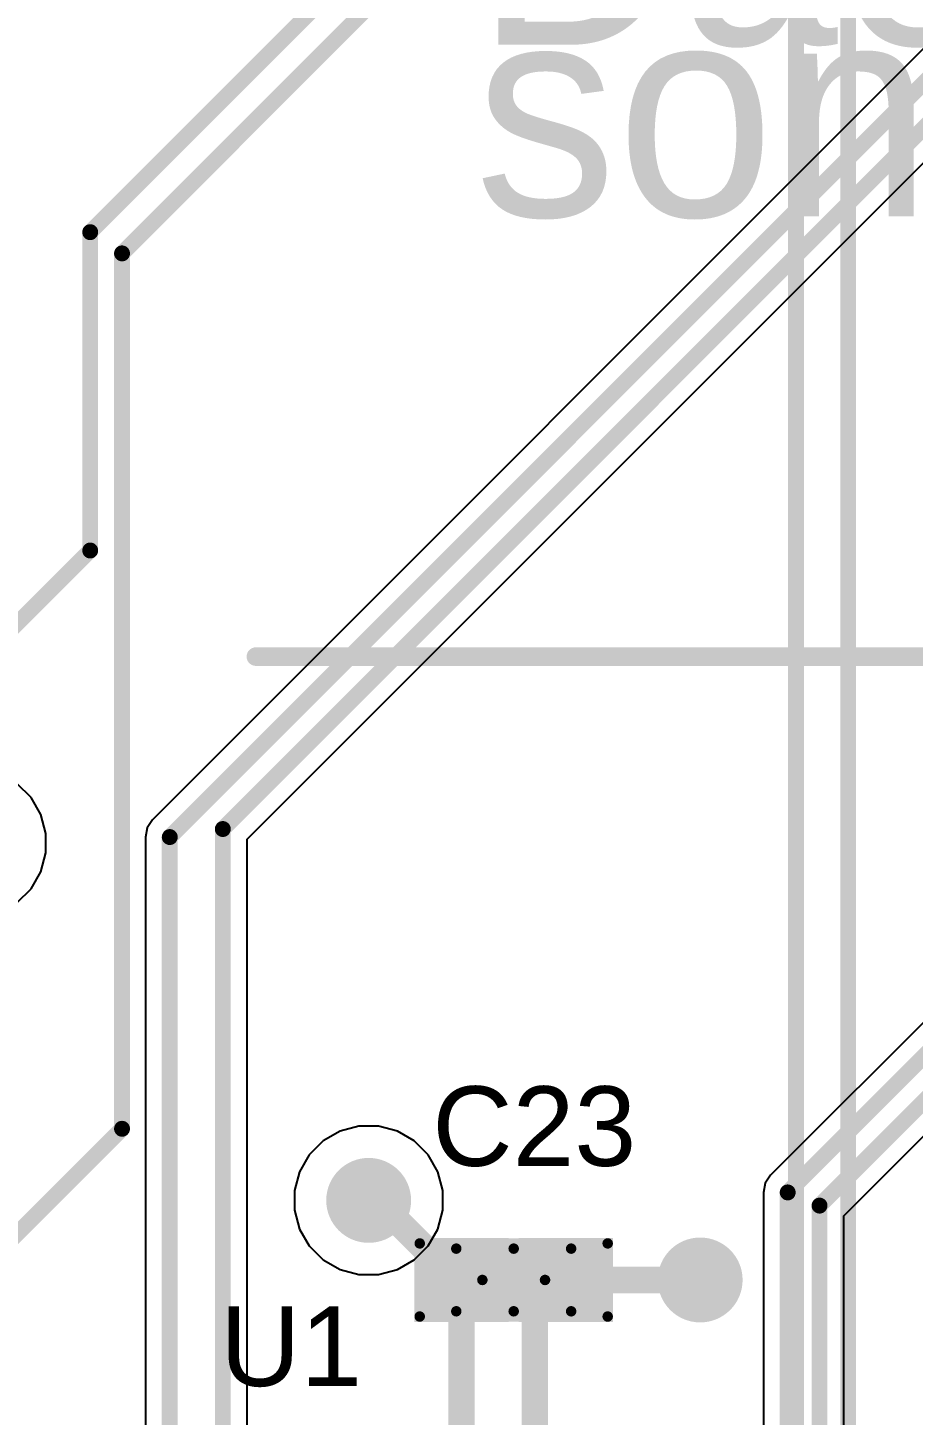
# Model space of a CAD drawing. Header units: millimetres. Extents: x -0.02 to 3.95, y -0.02 to 3.95.
# Drawn here: x 0.646 to 0.98, y 2.469 to 2.992 of the extents above; entities that cross this region are included whole.
import ezdxf

# ---------------------------------------------------------------- set-up
doc = ezdxf.new("R2010")
doc.units = ezdxf.units.MM
doc.header["$MEASUREMENT"] = 0
for name, color, linetype in [('BottomLayer', 5, 'Continuous'), ('BottomOverlay', 54, 'Continuous'), ('InternalPlane1', 76, 'Continuous'), ('InternalPlane2', 16, 'Continuous'), ('Mechanical13', 56, 'Continuous'), ('Mechanical15', 56, 'Continuous'), ('TopLayer', 1, 'Continuous'), ('TopOverlay', 2, 'Continuous'), ('TopPaste', 8, 'Continuous'), ('TopSolder', 216, 'Continuous'), ('ViaHoleLayer', 16, 'Continuous')]:
    doc.layers.add(name, color=color, linetype=linetype)
doc.styles.add('Arial', font='', dxfattribs={"height": 0.2})
doc.styles.add('SciFly', font='', dxfattribs={"height": 0.2})
doc.styles.get('Arial').set_extended_font_data('Arial')
doc.styles.get('SciFly').set_extended_font_data('SciFly')

# ---------------------------------------------------------------- blocks, each defined once
blk = doc.blocks.new('SMTU2032_LF_B_52')
at = {"layer": 'BottomOverlay', "const_width": 0.007}
blk.add_lwpolyline([(0.84, 0.315), (0.31, 0.315)], dxfattribs=at)
at = {"layer": 'BottomOverlay', "const_width": 0.0035}
blk.add_lwpolyline([(0.83825, 0.315, 1), (0.84175, 0.315, 1)], format="xyb", close=True, dxfattribs=at)
blk = doc.blocks.new('0402_93')
at = {"layer": 'TopLayer'}
for points in [[(-0.031496, -0.0098424), (-0.031496, 0.0098426), (-0.007874, 0.0098426), (-0.007874, -0.0098424)], [(0.0078741, -0.0098424), (0.0078741, 0.0098426), (0.0314961, 0.0098426), (0.0314961, -0.0098424)]]:
    blk.add_hatch(color=1, dxfattribs=at).paths.add_polyline_path(points)
at = {"layer": 'TopPaste'}
for points in [[(-0.031496, -0.0098424), (-0.031496, 0.0098426), (-0.007874, 0.0098426), (-0.007874, -0.0098424)], [(0.0078741, -0.0098424), (0.0078741, 0.0098426), (0.0314961, 0.0098426), (0.0314961, -0.0098424)]]:
    blk.add_hatch(color=8, dxfattribs=at).paths.add_polyline_path(points)
at = {"layer": 'TopSolder'}
for points in [[(-0.037496, -0.0158424), (-0.037496, 0.0158426), (-0.001874, 0.0158426), (-0.001874, -0.0158424)], [(0.0018741, -0.0158424), (0.0018741, 0.0158426), (0.0374961, 0.0158426), (0.0374961, -0.0158424)]]:
    blk.add_hatch(color=216, dxfattribs=at).paths.add_polyline_path(points)
at = {"layer": 'Mechanical13', "const_width": 0.003937}
for points in [[(-0.0216535, 0.0118111), (0.0216536, 0.0118111)], [(-0.0216535, -0.0118109), (-0.0216535, 0.0118111)], [(0.0216536, -0.0118109), (0.0216536, 0.0118111)], [(-0.0216535, -0.0118109), (0.0216536, -0.0118109)]]:
    blk.add_lwpolyline(points, dxfattribs=at)
at = {"layer": 'Mechanical13', "const_width": 0.0019685}
for points in [[(-0.0226377, 0.0118111, 1), (-0.0206693, 0.0118111, 1)], [(-0.0226377, 0.0118111, 1), (-0.0206693, 0.0118111, 1)], [(0.0206694, 0.0118111, 1), (0.0226378, 0.0118111, 1)], [(0.0206694, 0.0118111, 1), (0.0226378, 0.0118111, 1)], [(-0.0226377, -0.0118109, 1), (-0.0206693, -0.0118109, 1)], [(-0.0226377, -0.0118109, 1), (-0.0206693, -0.0118109, 1)], [(0.0206694, -0.0118109, 1), (0.0226378, -0.0118109, 1)], [(0.0206694, -0.0118109, 1), (0.0226378, -0.0118109, 1)]]:
    blk.add_lwpolyline(points, format="xyb", close=True, dxfattribs=at)
at = {"layer": 'Mechanical15', "const_width": 0.003937}
for points in [[(-0.035433, 0.0137796), (0.0354331, 0.0137796)], [(-0.035433, -0.0137794), (-0.035433, 0.0137796)], [(0.0354331, -0.0137794), (0.0354331, 0.0137796)], [(0, -0.0118109), (0, 0.0118111)], [(-0.011811, 1e-07), (0.0118111, 1e-07)], [(-0.035433, -0.0137794), (0.0354331, -0.0137794)]]:
    blk.add_lwpolyline(points, dxfattribs=at)
at = {"layer": 'Mechanical15', "const_width": 0.0019685}
for points in [[(-0.0364172, 0.0137796, 1), (-0.0344488, 0.0137796, 1)], [(-0.0364172, 0.0137796, 1), (-0.0344488, 0.0137796, 1)], [(0.0344489, 0.0137796, 1), (0.0364173, 0.0137796, 1)], [(0.0344489, 0.0137796, 1), (0.0364173, 0.0137796, 1)], [(-0.0009842, 0.0118111, 1), (0.0009842, 0.0118111, 1)], [(-0.0127952, 1e-07, 1), (-0.0108268, 1e-07, 1)], [(0.0108269, 1e-07, 1), (0.0127953, 1e-07, 1)], [(-0.0009842, -0.0118109, 1), (0.0009842, -0.0118109, 1)], [(-0.0364172, -0.0137794, 1), (-0.0344488, -0.0137794, 1)], [(-0.0364172, -0.0137794, 1), (-0.0344488, -0.0137794, 1)], [(0.0344489, -0.0137794, 1), (0.0364173, -0.0137794, 1)], [(0.0344489, -0.0137794, 1), (0.0364173, -0.0137794, 1)]]:
    blk.add_lwpolyline(points, format="xyb", close=True, dxfattribs=at)

msp = doc.modelspace()

# ---------------------------------------------------------------- hatches: boundary and pattern name
at = {"layer": 'BottomLayer'}
h = msp.add_hatch(color=5, dxfattribs=at)
edge = h.paths.add_edge_path()
edge.add_arc((0.775, 2.55), 0.016, 0, 360)
h = msp.add_hatch(color=5, dxfattribs=at)
edge = h.paths.add_edge_path()
edge.add_arc((0.9, 2.52), 0.016, 0, 360)
at = {"layer": 'InternalPlane1'}
h = msp.add_hatch(color=76, dxfattribs=at)
edge = h.paths.add_edge_path()
edge.add_arc((0.775, 2.55), 0.0158425, 0, 360)
at = {"layer": 'InternalPlane2'}
h = msp.add_hatch(color=16, dxfattribs=at)
edge = h.paths.add_edge_path()
edge.add_arc((0.9, 2.52), 0.0158425, 0, 360)
at = {"layer": 'TopLayer'}
h = msp.add_hatch(color=1, dxfattribs=at)
edge = h.paths.add_edge_path()
edge.add_arc((0.775, 2.55), 0.016, 0, 360)
h = msp.add_hatch(color=1, dxfattribs=at)
edge = h.paths.add_edge_path()
edge.add_arc((0.9, 2.52), 0.016, 0, 360)
at = {"layer": 'ViaHoleLayer'}
h = msp.add_hatch(color=16, dxfattribs=at)
edge = h.paths.add_edge_path()
edge.add_arc((0.775, 2.55), 0.0098425, 0, 360)
h = msp.add_hatch(color=16, dxfattribs=at)
edge = h.paths.add_edge_path()
edge.add_arc((0.9, 2.52), 0.0098425, 0, 360)

# ---------------------------------------------------------------- linework, layer by layer
at = {"layer": 'BottomLayer'}
for p, q in [((1.3608237, 3.3607714), (0.6935114, 2.6934591)), ((0.7291763, 2.6861991), (1.3884886, 3.3455114)), ((1.3135113, 2.9464886), (0.9265114, 2.5594886)), ((0.9541763, 2.5442286), (1.3287714, 2.9188237)), ((0.6477206, 2.7018774), (0.6425074, 2.7070906)), ((0.6514068, 2.6954926), (0.6477206, 2.7018774)), ((0.653315, 2.6883713), (0.6514068, 2.6954926)), ((0.6915222, 2.6904821), (0.6908237, 2.6869705)), ((0.6935114, 2.6934591), (0.6915222, 2.6904821)), ((0.653315, 2.6809987), (0.653315, 2.6883713)), ((0.6908237, 2.6869705), (0.6908237, 2.4513009)), ((0.7291763, 2.305), (0.7291763, 2.6861991)), ((0.6514068, 2.6738774), (0.653315, 2.6809987)), ((0.6477206, 2.6674926), (0.6514068, 2.6738774)), ((0.6425074, 2.6622794), (0.6477206, 2.6674926)), ((0.7641924, 2.5760918), (0.7578076, 2.5724056)), ((0.7713137, 2.578), (0.7641924, 2.5760918)), ((0.7786863, 2.578), (0.7713137, 2.578)), ((0.7858076, 2.5760918), (0.7786863, 2.578)), ((0.7921924, 2.5724056), (0.7858076, 2.5760918)), ((0.7578076, 2.5724056), (0.7525944, 2.5671924)), ((0.7974056, 2.5671924), (0.7921924, 2.5724056)), ((0.7525944, 2.5671924), (0.7489082, 2.5608076)), ((0.8010918, 2.5608076), (0.7974056, 2.5671924)), ((0.7489082, 2.5608076), (0.747, 2.5536863)), ((0.803, 2.5536863), (0.8010918, 2.5608076)), ((0.9265114, 2.5594886), (0.9245222, 2.5565116)), ((0.747, 2.5536863), (0.747, 2.5463137)), ((0.803, 2.5463137), (0.803, 2.5536863)), ((0.9245222, 2.5565116), (0.9238237, 2.553)), ((0.9238237, 2.553), (0.9238237, 2.167)), ((0.747, 2.5463137), (0.7489082, 2.5391924)), ((0.8010918, 2.5391924), (0.803, 2.5463137)), ((0.9541763, 2.2238009), (0.9541763, 2.5442286)), ((0.7489082, 2.5391924), (0.7525944, 2.5328076)), ((0.7974056, 2.5328076), (0.8010918, 2.5391924)), ((0.7525944, 2.5328076), (0.7578076, 2.5275944)), ((0.7921924, 2.5275944), (0.7974056, 2.5328076)), ((0.7578076, 2.5275944), (0.7641924, 2.5239082)), ((0.7858076, 2.5239082), (0.7921924, 2.5275944)), ((0.7641924, 2.5239082), (0.7713137, 2.522)), ((0.7713137, 2.522), (0.7786863, 2.522)), ((0.7786863, 2.522), (0.7858076, 2.5239082))]:
    msp.add_line(p, q, dxfattribs=at)
at = {"layer": 'BottomLayer', "const_width": 0.006}
for points in [[(0.7, 2.6869705), (1.37, 3.3569705)], [(0.72, 2.69), (1.382, 3.352)], [(0.933, 2.553), (1.32, 2.94)], [(0.945, 2.5480295), (1.3249705, 2.928)], [(0.7, 2.4474999), (0.7, 2.6869705)], [(0.72, 2.305), (0.72, 2.69)], [(0.933, 2.167), (0.933, 2.553)], [(0.945, 2.22), (0.945, 2.5480295)]]:
    msp.add_lwpolyline(points, dxfattribs=at)
at = {"layer": 'BottomLayer', "const_width": 0.003}
for points in [[(0.6985, 2.6869705, 1), (0.7015, 2.6869705, 1)], [(0.6985, 2.6869705, 1), (0.7015, 2.6869705, 1)], [(0.7185, 2.69, 1), (0.7215, 2.69, 1)], [(0.7185, 2.69, 1), (0.7215, 2.69, 1)], [(0.9315, 2.553, 1), (0.9345, 2.553, 1)], [(0.9315, 2.553, 1), (0.9345, 2.553, 1)], [(0.9435, 2.5480295, 1), (0.9465, 2.5480295, 1)], [(0.9435, 2.5480295, 1), (0.9465, 2.5480295, 1)]]:
    msp.add_lwpolyline(points, format="xyb", close=True, dxfattribs=at)
at = {"layer": 'TopLayer'}
for points, const_width in [([(0.9557874, 2.4168897), (0.9557874, 3.1642863)], 0.006), ([(0.9361024, 2.4168897), (0.9361024, 3.1488976)], 0.006), ([(0.67, 2.915), (0.848, 3.093)], 0.006), ([(0.682, 2.907), (0.86, 3.085)], 0.006), ([(0.67, 2.795), (0.67, 2.915)], 0.006), ([(0.682, 2.577), (0.682, 2.907)], 0.006), ([(0.635, 2.76), (0.67, 2.795)], 0.006), ([(0.57, 2.465), (0.682, 2.577)], 0.006), ([(0.775, 2.55), (0.7780315, 2.55)], 0.01), ([(0.7780315, 2.55), (0.8080315, 2.52)], 0.01), ([(0.8080315, 2.52), (0.81, 2.52)], 0.01), ([(0.81, 2.450315), (0.81, 2.52)], 0.01), ([(0.8376772, 2.5102756), (0.8474016, 2.52)], 0.01), ([(0.8474016, 2.52), (0.8493701, 2.52)], 0.01), ([(0.8493701, 2.52), (0.9, 2.52)], 0.01), ([(0.8376772, 2.4168897), (0.8376772, 2.5102756)], 0.01)]:
    msp.add_lwpolyline(points, dxfattribs=dict(at, const_width=const_width))
for points, const_width in [([(0.6685, 2.915, 1), (0.6715, 2.915, 1)], 0.003), ([(0.6685, 2.915, 1), (0.6715, 2.915, 1)], 0.003), ([(0.6805, 2.907, 1), (0.6835, 2.907, 1)], 0.003), ([(0.6805, 2.907, 1), (0.6835, 2.907, 1)], 0.003), ([(0.6685, 2.795, 1), (0.6715, 2.795, 1)], 0.003), ([(0.6685, 2.795, 1), (0.6715, 2.795, 1)], 0.003), ([(0.6805, 2.577, 1), (0.6835, 2.577, 1)], 0.003), ([(0.6805, 2.577, 1), (0.6835, 2.577, 1)], 0.003), ([(0.7725, 2.55, 1), (0.7775, 2.55, 1)], 0.005), ([(0.7755315, 2.55, 1), (0.7805315, 2.55, 1)], 0.005), ([(0.7755315, 2.55, 1), (0.7805315, 2.55, 1)], 0.005), ([(0.8055315, 2.52, 1), (0.8105315, 2.52, 1)], 0.005), ([(0.8055315, 2.52, 1), (0.8105315, 2.52, 1)], 0.005), ([(0.8075, 2.52, 1), (0.8125, 2.52, 1)], 0.005), ([(0.8075, 2.52, 1), (0.8125, 2.52, 1)], 0.005), ([(0.8449016, 2.52, 1), (0.8499016, 2.52, 1)], 0.005), ([(0.8449016, 2.52, 1), (0.8499016, 2.52, 1)], 0.005), ([(0.8468701, 2.52, 1), (0.8518701, 2.52, 1)], 0.005), ([(0.8468701, 2.52, 1), (0.8518701, 2.52, 1)], 0.005), ([(0.8975, 2.52, 1), (0.9025, 2.52, 1)], 0.005), ([(0.8351772, 2.5102756, 1), (0.8401772, 2.5102756, 1)], 0.005), ([(0.8351772, 2.5102756, 1), (0.8401772, 2.5102756, 1)], 0.005)]:
    msp.add_lwpolyline(points, format="xyb", close=True, dxfattribs=dict(at, const_width=const_width))

# ---------------------------------------------------------------- block references
at = {"rotation": 180}
msp.add_blockref('SMTU2032_LF_B_52', (1.5724803, 3.07), dxfattribs=at)
msp.add_blockref('0402_93', (0.829685, 2.5199999))

# ---------------------------------------------------------------- texts
at = {"layer": 'TopOverlay'}
for s, height, style, p in [('Daedalus Team', 0.08, 'SciFly', (0.8150666, 2.985666)), ('sondasespaciales.com', 0.08, 'SciFly', (0.815, 2.9209174)), ('C23', 0.03, 'Arial', (0.799, 2.563)), ('U1', 0.03, 'Arial', (0.719, 2.48))]:
    msp.add_text(s, height=height, dxfattribs=dict(at, style=style)).set_placement(p)

doc.saveas('drawing.dxf')
